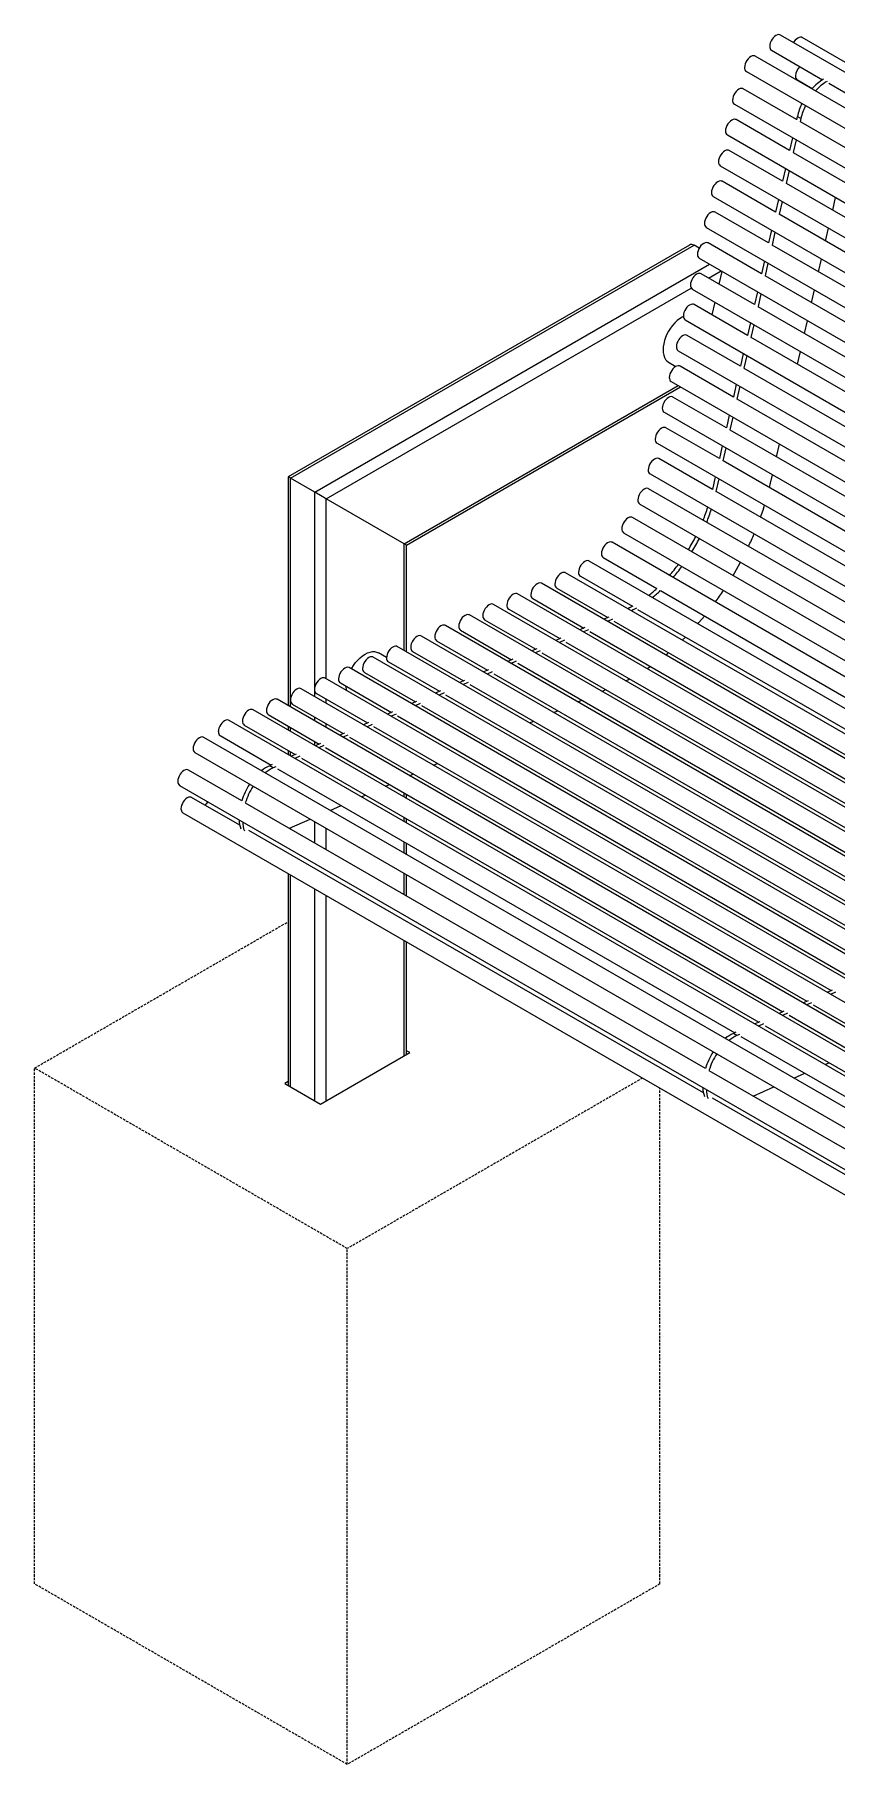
# Model space of a CAD drawing. Header units: millimetres. Extents: x -196 to 4512, y 61 to 3299.
# Drawn here: x 3129 to 3552, y 1127 to 2040 of the extents above; entities that cross this region are included whole.
import ezdxf

# ---------------------------------------------------------------- set-up
doc = ezdxf.new("R2010")
doc.units = ezdxf.units.MM
doc.linetypes.add('HIDDEN', pattern=[1.905, 1.27, -0.635])
doc.layers.add('ZANO_R', color=7, linetype='Continuous', lineweight=0)
doc.layers.add('ZANO_R_przerywana', color=7, linetype='HIDDEN', lineweight=0)

msp = doc.modelspace()

# ---------------------------------------------------------------- linework, layer by layer
at = {"layer": 'ZANO_R'}
for p, q in [((4314.33, 1582.4), (3522.37, 2039.59)), ((4325.87, 1581.04), (3533.91, 2038.23)), ((4301.09, 1571.22), (3509.13, 2028.41)), ((3517.7, 2031.5), (3544.67, 2015.93)), ((3504.47, 2020.33), (4296.43, 1563.14)), ((3530.93, 1994.92), (3502.76, 2011.18)), ((3531.38, 2015.89), (3539.18, 2011.39)), ((3547.87, 2014.09), (3789.33, 1874.69)), ((3498.09, 2003.1), (4290.05, 1545.91)), ((3527.22, 1978.66), (3499.05, 1994.92)), ((3531.32, 1996.63), (3530.93, 1994.91)), ((3533.2, 1995.54), (3531.32, 1996.63)), ((3533.2, 1995.54), (3532.81, 1993.83)), ((3775.59, 1853.68), (3532.93, 1993.77)), ((3494.39, 1986.84), (4286.35, 1529.65)), ((3528.76, 1985.4), (3527.22, 1978.65)), ((3530.64, 1984.31), (3529.11, 1977.56)), ((3523.52, 1962.4), (3495.35, 1978.66)), ((3771.88, 1837.42), (3529.22, 1977.5)), ((3490.68, 1970.58), (4282.64, 1513.39)), ((3525.05, 1969.13), (3523.52, 1962.39)), ((3526.94, 1968.05), (3525.4, 1961.3)), ((3486.98, 1954.32), (4278.94, 1497.13)), ((3519.81, 1946.14), (3491.64, 1962.4)), ((3768.18, 1821.16), (3525.52, 1961.24)), ((3549.98, 1947.12), (3551.51, 1953.86)), ((3516.11, 1929.88), (3487.94, 1946.14)), ((3521.35, 1952.87), (3519.81, 1946.13)), ((3523.23, 1951.78), (3521.7, 1945.04)), ((3764.47, 1804.9), (3521.81, 1944.98)), ((3483.27, 1938.05), (4275.23, 1480.87)), ((3517.64, 1936.61), (3516.11, 1929.87)), ((3519.53, 1935.52), (3517.99, 1928.78)), ((3546.27, 1930.86), (3547.81, 1937.6)), ((3474.43, 1928.75), (3262.6, 1806.46)), ((3263.85, 1805.74), (3476.83, 1928.69)), ((3479.54, 1927.13), (3476.83, 1928.69)), ((3512.4, 1913.61), (3484.23, 1929.88)), ((3760.77, 1788.64), (3518.11, 1928.72)), ((3276.67, 1798.34), (3485.04, 1918.63)), ((3479.56, 1921.79), (4271.52, 1464.61)), ((3513.94, 1920.35), (3512.4, 1913.61)), ((3515.82, 1919.26), (3514.29, 1912.52)), ((3542.56, 1914.6), (3544.1, 1921.34)), ((3508.7, 1897.35), (3480.52, 1913.62)), ((3484.47, 1911.34), (3491.08, 1915.15)), ((3490.06, 1908.11), (3491.6, 1914.85)), ((3757.06, 1772.38), (3514.4, 1912.46)), ((3282.7, 1794.86), (3475.31, 1906.05)), ((3475.86, 1905.53), (4267.82, 1448.34)), ((3486.36, 1891.85), (3487.89, 1898.59)), ((3510.23, 1904.09), (3508.69, 1897.35)), ((3512.12, 1903), (3510.58, 1896.26)), ((3538.86, 1898.34), (3540.39, 1905.08)), ((3504.99, 1881.09), (3476.82, 1897.36)), ((3753.35, 1756.12), (3510.69, 1896.2)), ((3472.15, 1889.27), (4264.11, 1432.08)), ((3501.28, 1864.83), (3473.11, 1881.09)), ((3506.52, 1887.83), (3504.99, 1881.09)), ((3508.41, 1886.74), (3506.87, 1880)), ((3535.15, 1882.08), (3536.69, 1888.82)), ((3468.45, 1873.01), (4260.41, 1415.82)), ((3502.82, 1871.57), (3501.28, 1864.83)), ((3749.65, 1739.85), (3506.99, 1879.94)), ((3531.45, 1865.82), (3532.98, 1872.56)), ((3463.39, 1866.96), (3467.28, 1864.71)), ((3497.58, 1848.57), (3469.41, 1864.83)), ((3504.7, 1870.48), (3503.17, 1863.74)), ((3745.94, 1723.59), (3503.28, 1863.68)), ((3323.81, 1771.12), (3468.44, 1854.61)), ((3325.06, 1770.4), (3469.69, 1853.89)), ((3464.74, 1856.75), (4246.32, 1405.55)), ((3499.11, 1855.31), (3497.58, 1848.57)), ((3501, 1854.22), (3499.46, 1847.48)), ((3493.87, 1832.31), (3465.7, 1848.57)), ((3742.24, 1707.33), (3499.58, 1847.42)), ((3461.04, 1840.49), (4230.39, 1396.35)), ((3495.41, 1839.05), (3493.87, 1832.3)), ((3497.29, 1837.96), (3495.76, 1831.22)), ((3490.17, 1816.05), (3462, 1832.31)), ((3738.53, 1691.07), (3495.87, 1831.16)), ((3457.33, 1824.23), (4214.45, 1387.15)), ((3491.7, 1822.79), (3490.17, 1816.04)), ((3493.59, 1821.7), (3492.05, 1814.96)), ((3520.33, 1817.04), (3521.87, 1823.77)), ((3453.63, 1808), (4198.54, 1377.97)), ((3486.47, 1799.81), (3458.29, 1816.08)), ((3734.83, 1674.81), (3492.17, 1814.89)), ((3517, 1802.44), (3518.16, 1807.51)), ((3262.6, 1806.46), (3262.6, 1685.74)), ((3276.67, 1798.34), (3263.85, 1805.74)), ((3263.85, 1685.02), (3263.85, 1805.74)), ((3276.67, 1695.39), (3276.67, 1798.34)), ((4191.38, 1373.83), (3452.82, 1800.19)), ((3488, 1806.53), (3486.47, 1799.81)), ((3489.88, 1805.44), (3488.35, 1798.72)), ((3731.13, 1658.58), (3488.46, 1798.66)), ((3516.62, 1800.78), (3517, 1802.44)), ((3323.81, 1771.12), (3282.7, 1794.86)), ((3282.7, 1699.9), (3282.7, 1794.86)), ((3448.15, 1792.11), (4182.04, 1368.44)), ((4173.98, 1363.79), (3444.32, 1785.01)), ((3325.06, 1770.4), (3323.81, 1771.12)), ((3323.81, 1714.83), (3323.81, 1771.12)), ((4157.24, 1354.13), (3433.57, 1771.89)), ((3439.65, 1776.93), (4164.64, 1358.4)), ((3325.06, 1714.11), (3325.06, 1770.4)), ((4142.67, 1345.72), (3421.52, 1762.03)), ((3428.9, 1763.81), (3457.13, 1747.51)), ((4131.06, 1339.01), (3409.04, 1755.83)), ((3416.85, 1753.95), (3444.27, 1738.12)), ((4108.74, 1326.13), (3383.67, 1744.71)), ((4119.9, 1332.57), (3396.35, 1750.27)), ((3404.37, 1747.75), (3431.31, 1732.2)), ((3459.07, 1746.39), (3701.79, 1606.27)), ((4101.7, 1317.31), (3370.98, 1739.14)), ((3379, 1736.62), (3405.93, 1721.08)), ((3391.69, 1742.18), (3418.62, 1726.64)), ((3447.02, 1736.53), (3688.93, 1596.88)), ((4101.7, 1291.54), (3345.61, 1728.02)), ((3353.63, 1725.5), (3380.56, 1709.95)), ((4101.7, 1304.42), (3358.29, 1733.58)), ((3366.31, 1731.06), (3393.25, 1715.51)), ((3419.18, 1726.88), (3416.54, 1725.73)), ((3421.06, 1725.79), (3418.43, 1724.64)), ((3431.86, 1732.44), (3429.23, 1731.29)), ((3433.75, 1731.35), (3431.12, 1730.2)), ((3434.54, 1730.33), (3675.97, 1590.96)), ((4101.7, 1265.77), (3320.23, 1716.9)), ((4101.7, 1278.65), (3332.92, 1722.46)), ((3340.94, 1719.94), (3367.87, 1704.39)), ((3406.49, 1721.32), (3403.86, 1720.16)), ((3408.38, 1720.23), (3405.74, 1719.08)), ((3409.17, 1719.21), (3650.59, 1579.84)), ((3421.86, 1724.77), (3663.28, 1585.4)), ((3470.63, 1720.27), (3472.32, 1721.93)), ((4099.51, 1254.15), (3307.55, 1711.33)), ((3314.6, 1711.1), (3310.32, 1713.57)), ((3315.57, 1708.81), (3342.5, 1693.27)), ((3328.25, 1714.37), (3355.19, 1698.83)), ((3381.12, 1710.2), (3378.48, 1709.04)), ((3383, 1709.11), (3380.37, 1707.95)), ((3383.8, 1708.08), (3625.22, 1568.71)), ((3393.8, 1715.76), (3391.17, 1714.6)), ((3395.69, 1714.67), (3393.06, 1713.51)), ((3396.48, 1713.64), (3637.91, 1574.27)), ((4074.13, 1243.02), (3282.17, 1700.21)), ((4086.82, 1248.58), (3294.86, 1705.77)), ((3302.88, 1703.25), (3329.81, 1687.7)), ((3355.74, 1699.07), (3353.11, 1697.92)), ((3357.63, 1697.98), (3355, 1696.83)), ((3368.43, 1704.63), (3365.8, 1703.48)), ((3370.32, 1703.54), (3367.68, 1702.39)), ((3371.11, 1702.52), (3612.53, 1563.15)), ((4048.76, 1231.9), (3256.8, 1689.09)), ((4061.45, 1237.46), (3269.49, 1694.65)), ((3276.67, 1690.5), (3276.67, 1693.28)), ((3277.51, 1692.13), (3304.44, 1676.58)), ((3282.7, 1687.02), (3282.7, 1689.13)), ((3290.19, 1697.69), (3317.13, 1682.14)), ((3293.26, 1695.56), (3293.27, 1695.91)), ((3343.06, 1693.51), (3340.42, 1692.35)), ((3344.94, 1692.42), (3342.31, 1691.27)), ((3345.74, 1691.4), (3587.16, 1552.03)), ((3358.42, 1696.96), (3599.84, 1557.59)), ((3415.46, 1687.7), (3417.53, 1688.61)), ((3428.14, 1693.26), (3430.22, 1694.17)), ((4036.07, 1226.34), (3244.11, 1683.52)), ((3252.13, 1681), (3279.07, 1665.46)), ((3264.82, 1686.56), (3291.75, 1671.02)), ((3276.67, 1677.62), (3276.67, 1679.72)), ((3317.68, 1682.39), (3315.05, 1681.23)), ((3319.57, 1681.3), (3316.93, 1680.14)), ((3320.36, 1680.27), (3561.78, 1540.9)), ((3330.37, 1687.95), (3327.74, 1686.79)), ((3332.25, 1686.86), (3329.62, 1685.7)), ((3333.05, 1685.83), (3574.47, 1546.46)), ((3402.77, 1682.13), (3404.85, 1683.04)), ((4023.39, 1220.77), (3231.43, 1677.96)), ((3239.45, 1675.44), (3266.38, 1659.89)), ((3262.6, 1674.96), (3262.6, 1672.85)), ((3263.85, 1672.13), (3263.85, 1674.24)), ((3282.7, 1674.13), (3282.7, 1676.24)), ((3292.31, 1671.26), (3289.68, 1670.11)), ((3305, 1676.82), (3302.36, 1675.67)), ((3306.88, 1675.73), (3304.25, 1674.58)), ((3307.68, 1674.71), (3549.1, 1535.34)), ((3390.08, 1676.57), (3392.16, 1677.48)), ((4010.08, 1211.8), (3218.12, 1668.99)), ((3226.76, 1669.88), (3253.69, 1654.33)), ((3262.6, 1662.08), (3262.6, 1659.97)), ((3263.85, 1659.25), (3263.85, 1661.35)), ((3276.67, 1664.73), (3276.67, 1666.84)), ((3279.62, 1665.7), (3276.99, 1664.55)), ((3281.51, 1664.61), (3278.87, 1663.46)), ((3282.3, 1663.59), (3523.72, 1524.22)), ((3294.19, 1670.17), (3291.56, 1669.02)), ((3294.99, 1669.15), (3536.41, 1529.78)), ((3213.45, 1660.91), (4005.41, 1203.72)), ((3254.25, 1654.58), (3252.91, 1653.99)), ((3254.8, 1652.9), (3252.91, 1653.99)), ((3256.13, 1653.49), (3254.8, 1652.9)), ((3256.93, 1652.46), (3498.35, 1513.09)), ((3266.94, 1660.14), (3264.3, 1658.98)), ((3268.82, 1659.05), (3266.19, 1657.89)), ((3269.62, 1658.02), (3511.04, 1518.65)), ((3339.34, 1654.32), (3341.41, 1655.24)), ((3205.33, 1643.65), (3997.29, 1186.46)), ((3238.15, 1635.48), (3209.99, 1651.73)), ((3313.96, 1643.2), (3316.04, 1644.11)), ((3326.65, 1648.76), (3328.73, 1649.67)), ((3237.09, 1622.63), (3211.71, 1637.29)), ((3482.81, 1494.24), (3240.16, 1634.32)), ((3301.28, 1637.64), (3303.35, 1638.55)), ((3323.81, 1637.52), (3323.81, 1639.63)), ((3325.06, 1636.79), (3325.06, 1638.9)), ((3207.04, 1629.2), (3999, 1172.01)), ((3263.27, 1620.98), (3274.27, 1625.8)), ((3284.88, 1630.45), (3290.67, 1632.99)), ((3323.81, 1624.63), (3323.81, 1626.74)), ((3325.06, 1623.91), (3325.06, 1626.02)), ((3481.75, 1481.39), (3241.88, 1619.87)), ((3263.85, 1620.64), (3263.85, 1621.23)), ((3276.67, 1613.24), (3276.67, 1624.41)), ((3282.7, 1609.76), (3282.7, 1620.93)), ((3323.81, 1607.98), (3323.81, 1613.85)), ((3325.06, 1607.26), (3325.06, 1613.13)), ((3262.6, 1597.13), (3262.6, 1485.29)), ((3263.85, 1484.57), (3263.85, 1596.41)), ((3276.67, 1477.17), (3276.67, 1589.01)), ((3323.81, 1586.03), (3323.81, 1597.2)), ((3325.06, 1585.31), (3325.06, 1596.48)), ((3282.7, 1477.17), (3282.7, 1585.53)), ((3323.81, 1500.9), (3323.81, 1561.8)), ((3325.06, 1501.62), (3325.06, 1561.07)), ((3549.65, 1535.58), (3547.02, 1534.43)), ((3551.54, 1534.5), (3548.91, 1533.34)), ((3524.28, 1524.46), (3521.65, 1523.31)), ((3536.97, 1530.02), (3534.33, 1528.87)), ((3538.85, 1528.93), (3536.22, 1527.78)), ((3539.65, 1527.91), (3780.6, 1388.81)), ((3511.59, 1518.9), (3508.96, 1517.74)), ((3513.48, 1517.81), (3510.85, 1516.66)), ((3514.28, 1516.79), (3755.23, 1377.69)), ((3526.17, 1523.37), (3523.53, 1522.22)), ((3526.96, 1522.35), (3767.91, 1383.25)), ((3498.91, 1513.34), (3497.57, 1512.75)), ((3499.46, 1511.66), (3497.57, 1512.75)), ((3500.79, 1512.25), (3499.46, 1511.66)), ((3501.59, 1511.22), (3742.54, 1372.13)), ((3279.69, 1475.43), (3326.83, 1502.64)), ((3326.83, 1502.64), (3325.06, 1503.66)), ((3545.93, 1496.4), (3548.01, 1497.31)), ((3727, 1353.27), (3484.82, 1493.08)), ((3529.54, 1489.21), (3535.32, 1491.75)), ((3262.6, 1487.33), (3260.83, 1486.31)), ((3260.83, 1486.31), (3279.69, 1475.43)), ((3507.93, 1479.74), (3518.93, 1484.56)), ((3725.94, 1340.43), (3486.54, 1478.63))]:
    msp.add_line(p, q, dxfattribs=at)
at = {"layer": 'ZANO_R', "flags": 128}
for points in [[(3522.37, 2039.59), (3522.09, 2039.71), (3521.46, 2039.8), (3520.77, 2039.68), (3520.03, 2039.35), (3519.3, 2038.84), (3518.6, 2038.15), (3517.98, 2037.34), (3517.45, 2036.43), (3517.06, 2035.48), (3516.82, 2034.53), (3516.73, 2033.64)], [(3533.91, 2038.23), (3533.64, 2038.36), (3533.01, 2038.45), (3532.31, 2038.33), (3531.58, 2038), (3530.85, 2037.48), (3530.15, 2036.8), (3529.52, 2035.98), (3529.28, 2035.59)], [(3509.13, 2028.41), (3508.86, 2028.54), (3508.23, 2028.63), (3507.53, 2028.51), (3506.8, 2028.18), (3506.06, 2027.66), (3505.37, 2026.98), (3504.74, 2026.16), (3504.22, 2025.26), (3503.83, 2024.31), (3503.58, 2023.36), (3503.5, 2022.47)], [(3502.76, 2011.18), (3502.48, 2011.31), (3501.86, 2011.4), (3501.16, 2011.28), (3500.43, 2010.95), (3499.69, 2010.43), (3498.99, 2009.75), (3498.37, 2008.93), (3497.85, 2008.03), (3497.45, 2007.08), (3497.21, 2006.13), (3497.13, 2005.24)], [(3499.05, 1994.92), (3498.78, 1995.05), (3498.15, 1995.14), (3497.45, 1995.02), (3496.72, 1994.69), (3495.99, 1994.17), (3495.29, 1993.49), (3494.66, 1992.67), (3494.14, 1991.77), (3493.75, 1990.82), (3493.5, 1989.87), (3493.42, 1988.97)], [(3495.35, 1978.66), (3495.07, 1978.79), (3494.45, 1978.88), (3493.75, 1978.76), (3493.01, 1978.43), (3492.28, 1977.91), (3491.58, 1977.22), (3490.96, 1976.41), (3490.43, 1975.5), (3490.04, 1974.56), (3489.8, 1973.61), (3489.71, 1972.71)], [(3491.64, 1962.4), (3491.37, 1962.52), (3490.74, 1962.62), (3490.04, 1962.5), (3489.31, 1962.17), (3488.57, 1961.65), (3487.88, 1960.96), (3487.25, 1960.15), (3486.73, 1959.24), (3486.34, 1958.29), (3486.09, 1957.35), (3486.01, 1956.45)], [(3487.94, 1946.14), (3487.66, 1946.26), (3487.03, 1946.36), (3486.34, 1946.24), (3485.6, 1945.91), (3484.87, 1945.39), (3484.17, 1944.7), (3483.55, 1943.89), (3483.02, 1942.98), (3482.63, 1942.03), (3482.39, 1941.09), (3482.3, 1940.19)], [(3484.23, 1929.88), (3483.95, 1930), (3483.33, 1930.1), (3482.63, 1929.97), (3481.9, 1929.65), (3481.16, 1929.13), (3480.47, 1928.44), (3479.84, 1927.63), (3479.32, 1926.72), (3478.92, 1925.77), (3478.68, 1924.83), (3478.6, 1923.93)], [(3480.52, 1913.62), (3480.25, 1913.74), (3479.62, 1913.83), (3478.93, 1913.71), (3478.19, 1913.39), (3477.46, 1912.87), (3476.76, 1912.18), (3476.13, 1911.37), (3475.61, 1910.46), (3475.22, 1909.51), (3474.97, 1908.57), (3474.89, 1907.67)], [(3471.19, 1891.14), (3470.47, 1890.75), (3469.17, 1889.9), (3467.89, 1888.87), (3466.65, 1887.68), (3465.47, 1886.33), (3464.38, 1884.87), (3463.4, 1883.31), (3462.54, 1881.68), (3461.81, 1880), (3461.23, 1878.31), (3460.81, 1876.64), (3460.55, 1875.01), (3460.46, 1873.46), (3460.54, 1872), (3460.8, 1870.66), (3461.21, 1869.47), (3461.79, 1868.45), (3462.51, 1867.61), (3463.37, 1866.97), (3463.39, 1866.96)], [(3476.82, 1897.36), (3476.54, 1897.48), (3475.92, 1897.57), (3475.22, 1897.45), (3474.49, 1897.12), (3473.75, 1896.6), (3473.05, 1895.92), (3472.43, 1895.11), (3471.91, 1894.2), (3471.51, 1893.25), (3471.27, 1892.3), (3471.19, 1891.41)], [(3473.11, 1881.09), (3472.84, 1881.22), (3472.21, 1881.31), (3471.51, 1881.19), (3470.78, 1880.86), (3470.05, 1880.34), (3469.35, 1879.66), (3468.72, 1878.84), (3468.2, 1877.94), (3467.81, 1876.99), (3467.56, 1876.04), (3467.48, 1875.15)], [(3469.41, 1864.83), (3469.13, 1864.96), (3468.51, 1865.05), (3467.81, 1864.93), (3467.07, 1864.6), (3466.34, 1864.08), (3465.64, 1863.4), (3465.02, 1862.58), (3464.49, 1861.68), (3464.1, 1860.73), (3463.86, 1859.78), (3463.77, 1858.89)], [(3465.7, 1848.57), (3465.43, 1848.7), (3464.8, 1848.79), (3464.1, 1848.67), (3463.37, 1848.34), (3462.63, 1847.82), (3461.94, 1847.14), (3461.31, 1846.32), (3460.79, 1845.42), (3460.4, 1844.47), (3460.15, 1843.52), (3460.07, 1842.63)], [(3462, 1832.31), (3461.72, 1832.44), (3461.09, 1832.53), (3460.4, 1832.41), (3459.66, 1832.08), (3458.93, 1831.56), (3458.23, 1830.88), (3457.61, 1830.06), (3457.08, 1829.16), (3456.69, 1828.21), (3456.45, 1827.26), (3456.36, 1826.37)], [(3458.29, 1816.08), (3458.02, 1816.2), (3457.39, 1816.3), (3456.69, 1816.18), (3455.96, 1815.85), (3455.22, 1815.33), (3454.53, 1814.64), (3453.9, 1813.83), (3453.38, 1812.92), (3452.99, 1811.97), (3452.74, 1811.03), (3452.66, 1810.13)], [(3452.82, 1800.19), (3452.54, 1800.32), (3451.92, 1800.41), (3451.22, 1800.29), (3450.48, 1799.96), (3449.75, 1799.44), (3449.05, 1798.76), (3448.43, 1797.94), (3447.9, 1797.04), (3447.51, 1796.09), (3447.27, 1795.14), (3447.18, 1794.25)], [(3511.93, 1785.11), (3513.23, 1788.89), (3514.05, 1791.48)], [(3444.32, 1785.01), (3444.04, 1785.13), (3443.42, 1785.23), (3442.72, 1785.11), (3441.99, 1784.78), (3441.25, 1784.26), (3440.56, 1783.57), (3439.93, 1782.76), (3439.41, 1781.85), (3439.01, 1780.9), (3438.77, 1779.96), (3438.69, 1779.06)], [(3433.57, 1771.89), (3433.29, 1772.02), (3432.66, 1772.11), (3431.97, 1771.99), (3431.23, 1771.66), (3430.5, 1771.14), (3429.8, 1770.46), (3429.17, 1769.64), (3428.65, 1768.74), (3428.26, 1767.79), (3428.02, 1766.84), (3427.93, 1765.95)], [(3421.52, 1762.03), (3421.24, 1762.16), (3420.62, 1762.25), (3419.92, 1762.13), (3419.19, 1761.8), (3418.45, 1761.28), (3417.76, 1760.6), (3417.13, 1759.78), (3416.61, 1758.88), (3416.21, 1757.93), (3415.97, 1756.98), (3415.89, 1756.09)], [(3409.04, 1755.83), (3408.77, 1755.95), (3408.14, 1756.05), (3407.44, 1755.93), (3406.71, 1755.6), (3405.97, 1755.08), (3405.28, 1754.39), (3404.65, 1753.58), (3404.13, 1752.67), (3403.74, 1751.72), (3403.49, 1750.78), (3403.41, 1749.88)], [(3497.38, 1754.38), (3499.24, 1757.58), (3501.36, 1761.39)], [(3383.67, 1744.71), (3383.39, 1744.83), (3382.77, 1744.92), (3382.07, 1744.8), (3381.33, 1744.47), (3380.6, 1743.96), (3379.9, 1743.27), (3379.28, 1742.46), (3378.75, 1741.55), (3378.36, 1740.6), (3378.12, 1739.65), (3378.03, 1738.76)], [(3396.35, 1750.27), (3396.08, 1750.39), (3395.45, 1750.49), (3394.76, 1750.36), (3394.02, 1750.04), (3393.29, 1749.52), (3392.59, 1748.83), (3391.96, 1748.02), (3391.44, 1747.11), (3391.05, 1746.16), (3390.8, 1745.22), (3390.72, 1744.32)], [(3370.98, 1739.14), (3370.71, 1739.27), (3370.08, 1739.36), (3369.38, 1739.24), (3368.65, 1738.91), (3367.91, 1738.39), (3367.22, 1737.71), (3366.59, 1736.89), (3366.07, 1735.99), (3365.67, 1735.04), (3365.43, 1734.09), (3365.35, 1733.2)], [(3444.52, 1738.26), (3442.81, 1737.34), (3441.88, 1736.87)], [(3446.4, 1737.17), (3444.69, 1736.25), (3443.76, 1735.79)], [(3345.61, 1728.02), (3345.33, 1728.14), (3344.71, 1728.24), (3344.01, 1728.12), (3343.27, 1727.79), (3342.54, 1727.27), (3341.84, 1726.58), (3341.22, 1725.77), (3340.69, 1724.86), (3340.3, 1723.92), (3340.06, 1722.97), (3339.97, 1722.07)], [(3358.29, 1733.58), (3358.02, 1733.71), (3357.39, 1733.8), (3356.7, 1733.68), (3355.96, 1733.35), (3355.23, 1732.83), (3354.53, 1732.15), (3353.9, 1731.33), (3353.38, 1730.43), (3352.99, 1729.48), (3352.74, 1728.53), (3352.66, 1727.64)], [(3478.87, 1728.93), (3479.39, 1729.52), (3482.32, 1732.97)], [(3320.23, 1716.9), (3319.96, 1717.02), (3319.33, 1717.11), (3318.64, 1716.99), (3317.9, 1716.66), (3317.17, 1716.15), (3316.47, 1715.46), (3315.84, 1714.65), (3315.32, 1713.74), (3314.93, 1712.79), (3314.68, 1711.84), (3314.6, 1710.95)], [(3332.92, 1722.46), (3332.64, 1722.58), (3332.02, 1722.68), (3331.32, 1722.55), (3330.59, 1722.23), (3329.85, 1721.71), (3329.16, 1721.02), (3328.53, 1720.21), (3328.01, 1719.3), (3327.61, 1718.35), (3327.37, 1717.41), (3327.29, 1716.51)], [(3296.01, 1705.11), (3296.19, 1705.41), (3297.17, 1706.98), (3298.26, 1708.44), (3299.43, 1709.79), (3300.67, 1710.99), (3301.95, 1712.02), (3303.26, 1712.87), (3304.56, 1713.53), (3305.84, 1713.97), (3307.08, 1714.2), (3308.25, 1714.21), (3309.34, 1714), (3310.32, 1713.57)], [(3307.55, 1711.33), (3307.27, 1711.46), (3306.65, 1711.55), (3305.95, 1711.43), (3305.21, 1711.1), (3304.48, 1710.58), (3303.78, 1709.9), (3303.16, 1709.08), (3302.63, 1708.18), (3302.24, 1707.23), (3302, 1706.28), (3301.91, 1705.39)], [(3461.86, 1712.45), (3462.83, 1713.25), (3463.36, 1713.69)], [(3282.17, 1700.21), (3281.9, 1700.34), (3281.27, 1700.43), (3280.57, 1700.31), (3279.84, 1699.98), (3279.11, 1699.46), (3278.41, 1698.77), (3277.78, 1697.96), (3277.26, 1697.05), (3276.87, 1696.11), (3276.62, 1695.16), (3276.54, 1694.26)], [(3294.86, 1705.77), (3294.58, 1705.9), (3293.96, 1705.99), (3293.26, 1705.87), (3292.53, 1705.54), (3291.79, 1705.02), (3291.1, 1704.34), (3290.47, 1703.52), (3289.95, 1702.62), (3289.55, 1701.67), (3289.31, 1700.72), (3289.23, 1699.83)], [(3440.78, 1698.85), (3441.85, 1699.37), (3442.75, 1699.82)], [(3452.05, 1705.23), (3452.4, 1705.46), (3453.74, 1706.36)], [(3256.8, 1689.09), (3256.52, 1689.21), (3255.9, 1689.3), (3255.2, 1689.18), (3254.47, 1688.85), (3253.73, 1688.34), (3253.04, 1687.65), (3252.41, 1686.84), (3251.89, 1685.93), (3251.49, 1684.98), (3251.25, 1684.03), (3251.17, 1683.14)], [(3269.49, 1694.65), (3269.21, 1694.77), (3268.59, 1694.87), (3267.89, 1694.75), (3267.15, 1694.42), (3266.42, 1693.9), (3265.72, 1693.21), (3265.1, 1692.4), (3264.57, 1691.49), (3264.18, 1690.54), (3263.94, 1689.6), (3263.85, 1688.7)], [(3293.4, 1693.73), (3293.35, 1694.11), (3293.26, 1695.56)], [(3244.11, 1683.52), (3243.84, 1683.65), (3243.21, 1683.74), (3242.51, 1683.62), (3241.78, 1683.29), (3241.05, 1682.77), (3240.35, 1682.09), (3239.72, 1681.27), (3239.2, 1680.37), (3238.81, 1679.42), (3238.56, 1678.47), (3238.48, 1677.58)], [(3231.43, 1677.96), (3231.15, 1678.09), (3230.53, 1678.18), (3229.83, 1678.06), (3229.09, 1677.73), (3228.36, 1677.21), (3227.66, 1676.53), (3227.04, 1675.71), (3226.51, 1674.81), (3226.12, 1673.86), (3225.88, 1672.91), (3225.79, 1672.02)], [(3218.12, 1668.99), (3217.84, 1669.12), (3217.22, 1669.21), (3216.52, 1669.09), (3215.79, 1668.76), (3215.05, 1668.24), (3214.35, 1667.56), (3213.73, 1666.74), (3213.21, 1665.84), (3212.81, 1664.89), (3212.57, 1663.94), (3212.49, 1663.05)], [(3209.99, 1651.73), (3209.72, 1651.86), (3209.09, 1651.95), (3208.4, 1651.83), (3207.66, 1651.5), (3206.93, 1650.98), (3206.23, 1650.3), (3205.6, 1649.48), (3205.08, 1648.58), (3204.69, 1647.63), (3204.44, 1646.68), (3204.36, 1645.79)], [(3211.71, 1637.29), (3211.43, 1637.41), (3210.81, 1637.5), (3210.11, 1637.38), (3209.38, 1637.06), (3208.64, 1636.54), (3207.94, 1635.85), (3207.32, 1635.04), (3206.8, 1634.13), (3206.4, 1633.18), (3206.16, 1632.24), (3206.08, 1631.34)]]:
    msp.add_lwpolyline(points, dxfattribs=at)
at = {"layer": 'ZANO_R'}
for centre, radius, start, end in [((3519.01, 2033.38), 2.29, 173.60387, 235.08378), ((3505.78, 2022.21), 2.29, 173.60392, 235.08372), ((3532.69, 2017.77), 2.29, 173.60386, 235.08384), ((3537.66, 2017.67), 7.26, 134.04154, 177.22569), ((3557.47, 1994.79), 24.7, 119.84314, 138.44916), ((3559.36, 1993.71), 24.7, 119.84314, 138.44916), ((3499.41, 2004.98), 2.29, 173.60445, 235.0832), ((3562.08, 1989.43), 31.59, 153.70459, 166.82654), ((3563.96, 1988.34), 31.59, 153.70459, 166.82654), ((3495.7, 1988.72), 2.29, 173.60445, 235.0832), ((3491.99, 1972.46), 2.29, 173.60334, 235.08464), ((3488.29, 1956.2), 2.29, 173.60413, 235.08357), ((3484.58, 1939.94), 2.29, 173.60413, 235.08357), ((3480.88, 1923.68), 2.29, 173.60413, 235.08357), ((3477.17, 1907.41), 2.29, 173.60419, 235.08351), ((3473.47, 1891.15), 2.29, 173.6037, 235.0839), ((3469.76, 1874.89), 2.29, 173.60348, 235.08445), ((3466.05, 1858.63), 2.29, 173.60325, 235.08467), ((3462.35, 1842.37), 2.29, 173.60348, 235.08445), ((3458.64, 1826.11), 2.29, 173.60325, 235.08467), ((3454.94, 1809.88), 2.29, 173.60353, 235.08424), ((3449.46, 1793.99), 2.29, 173.60406, 235.08371), ((3394.42, 1818.33), 93.88, 338.26061, 342.70711), ((3396.31, 1817.25), 93.88, 338.26061, 342.70711), ((3440.97, 1778.81), 2.29, 173.604, 235.08376), ((3385.32, 1822.2), 103.78, 328.50804, 332.96201), ((3387.2, 1821.11), 103.78, 328.50804, 332.96201), ((3348.81, 1843.71), 173.33, 334.73831, 337.11876), ((3430.21, 1765.69), 2.29, 173.60369, 235.08407), ((3418.17, 1755.83), 2.29, 173.60369, 235.08407), ((3390.68, 1818.35), 97.18, 318.85293, 323.27119), ((3392.56, 1817.26), 97.18, 318.85293, 323.27119), ((3393, 1744.07), 2.29, 173.60369, 235.08407), ((3405.69, 1749.63), 2.29, 173.60415, 235.08378), ((3405.37, 1803.94), 76.57, 308.37642, 312.53035), ((3407.25, 1802.85), 76.58, 308.37644, 312.53118), ((3347.34, 1843.83), 174.67, 323.69501, 326.13242), ((3380.31, 1738.5), 2.29, 173.60438, 235.08377), ((3354.94, 1727.38), 2.29, 173.60393, 235.08423), ((3367.63, 1732.94), 2.29, 173.60346, 235.08391), ((3329.57, 1716.26), 2.29, 173.60346, 235.08391), ((3342.25, 1721.82), 2.29, 173.60393, 235.08423), ((3316.88, 1710.69), 2.29, 173.60393, 235.08423), ((3291.51, 1699.57), 2.29, 173.60346, 235.08391), ((3304.19, 1705.13), 2.29, 173.60393, 235.08423), ((3266.13, 1688.45), 2.29, 173.60177, 235.0856), ((3278.82, 1694.01), 2.29, 173.60393, 235.08423), ((3253.45, 1682.88), 2.29, 173.60418, 235.08476), ((3228.07, 1671.76), 2.29, 173.60191, 235.08546), ((3240.76, 1677.32), 2.29, 173.60354, 235.08382), ((3214.77, 1662.79), 2.29, 173.60354, 235.08382), ((3261.09, 1635.89), 19.86, 114.3093, 128.79726), ((3262.97, 1634.8), 19.86, 114.3093, 128.79726), ((3206.64, 1645.53), 2.29, 173.60501, 235.08236), ((3270.08, 1625.88), 33.34, 146.52019, 163.27117), ((3271.96, 1624.79), 33.34, 146.52001, 163.28403), ((3224.4, 1629.48), 6.74, 126.08519, 146.48136), ((3208.36, 1631.08), 2.29, 173.60191, 235.08546), ((3250.57, 1625.44), 13.77, 179.84931, 200.07617), ((3252.46, 1624.35), 13.77, 179.84931, 200.07617), ((3505.75, 1494.65), 19.86, 114.3093, 128.79726), ((3507.63, 1493.56), 19.86, 114.3093, 128.79726), ((3514.73, 1484.64), 33.34, 146.52019, 163.27117), ((3516.62, 1483.56), 33.34, 146.52001, 163.28403), ((3495.23, 1484.2), 13.77, 179.84931, 200.07617), ((3497.12, 1483.12), 13.77, 179.84931, 200.07617)]:
    msp.add_arc(centre, radius, start, end, dxfattribs=at)
for centre, major_axis, ratio, start_param, end_param in [((3475.91, 1924.68), (-0.73, 4.34), 0.706193, 5.755604, 6.540921), ((3266.86, 1804), (4.27, -2.46), 0.00007, 2.356235, 3.141552), ((3279.69, 1796.6), (4.27, -2.46), 0.00007, 0.785439, 2.356235)]:
    msp.add_ellipse(centre, major_axis=major_axis, ratio=ratio, start_param=start_param, end_param=end_param, dxfattribs=at)
at = {"layer": 'ZANO_R_przerywana'}
for p, q in [((3128.84, 1494.48), (3262.6, 1571.69)), ((3293.83, 1399.23), (3128.84, 1494.48)), ((3128.84, 1222.3), (3128.84, 1494.48)), ((3449.62, 1489.17), (3293.83, 1399.23)), ((3458.82, 1222.3), (3458.82, 1483.86)), ((3293.83, 1127.05), (3293.83, 1399.23)), ((3293.83, 1127.05), (3128.84, 1222.3)), ((3458.82, 1222.3), (3293.83, 1127.05))]:
    msp.add_line(p, q, dxfattribs=at)

doc.saveas('drawing.dxf')
